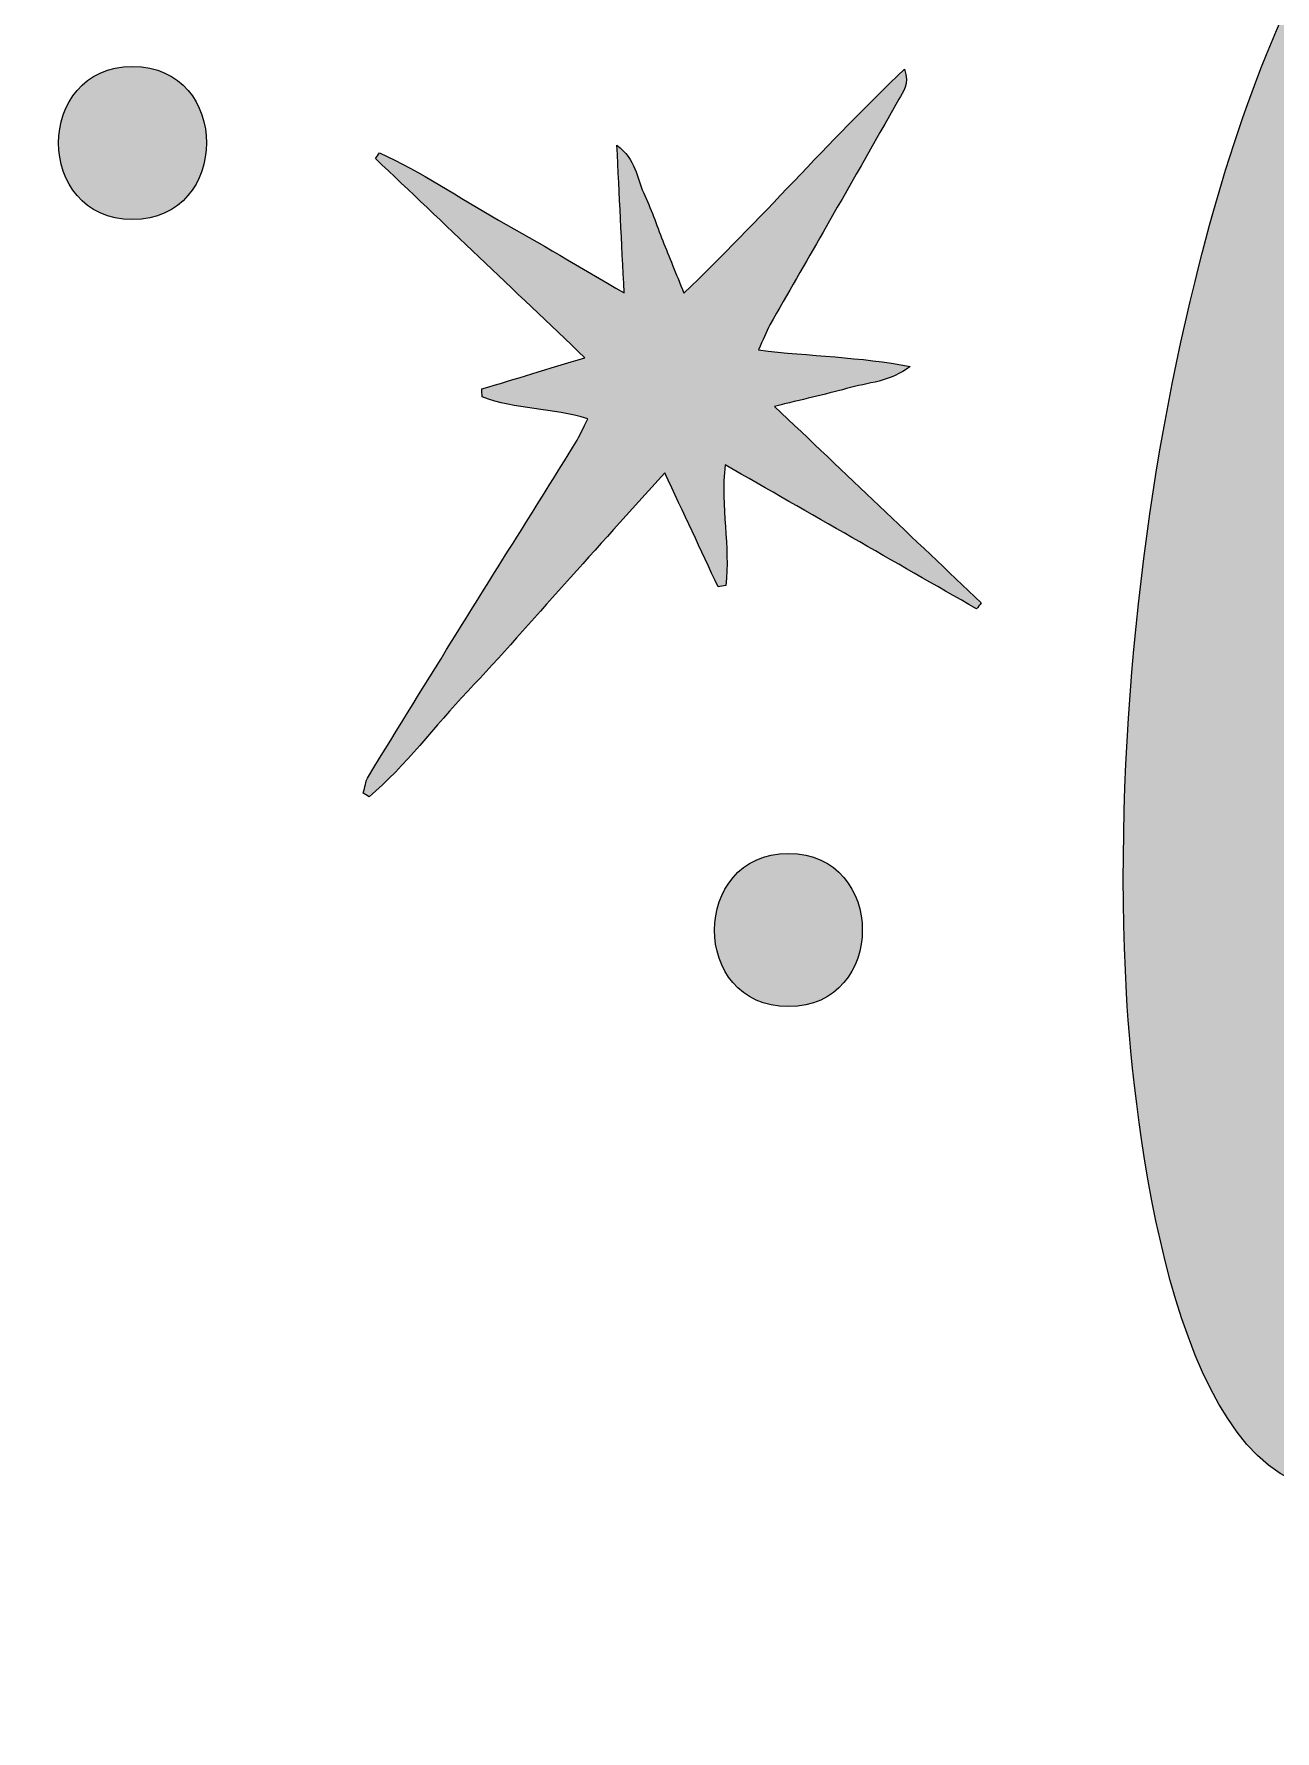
# Model space of a CAD drawing. Header units: inches. Extents: x 75 to 1005, y -1023 to -57.
# Drawn here: x 278.9 to 439, y -994.4 to -775.6 of the extents above; entities that cross this region are included whole.
import ezdxf

# ---------------------------------------------------------------- set-up
doc = ezdxf.new("R2010")
doc.units = ezdxf.units.IN
doc.header["$MEASUREMENT"] = 0
doc.layers.add('Layer 1', color=7, linetype='Continuous')

# ---------------------------------------------------------------- blocks, each defined once
blk = doc.blocks.new('block 2')
at = {"layer": 'Layer 1', "true_color": 0x71020c}
h = blk.add_hatch(color=16, dxfattribs=at)
h.dxf.hatch_style = 2
edge = h.paths.add_edge_path()
edge.add_spline(control_points=[(682.42, -879.24), (680.39, -878.56), (678.35, -879.92), (678.01, -881.95), (677.67, -883.31), (676.99, -885.35), (676.31, -887.39), (673.25, -896.9), (668.16, -909.81), (661.02, -919.67), (656.27, -926.46), (650.49, -931.9), (644.37, -932.92), (644.71, -932.24), (645.05, -931.22), (645.39, -930.54), (649.13, -917.63), (650.49, -899.96), (646.07, -887.05), (645.05, -885.01), (644.37, -882.97), (643.02, -881.27), (644.71, -868.36), (643.35, -857.15), (640.3, -847.98), (637.58, -840.16), (633.5, -833.71), (628.41, -829.29), (623.31, -824.88), (617.19, -821.82), (610.4, -821.14), (605.64, -820.8), (600.55, -821.14), (595.45, -822.84), (578.8, -828.61), (565.89, -848.32), (559.78, -871.42), (558.85, -874.54), (558.07, -877.72), (557.44, -880.94), (557.31, -881.17), (557.15, -881.36), (557.06, -881.62), (554.68, -892.83), (549.93, -907.77), (544.15, -923.41), (539.74, -934.95), (534.98, -945.83), (528.86, -956.7), (522.41, -968.59), (516.63, -976.74), (511.88, -981.16), (507.46, -984.9), (504.74, -985.24), (505.08, -979.46), (505.76, -971.99), (509.84, -955), (511.2, -950.24), (518.33, -922.73), (528.18, -891.81), (528.18, -865.99), (528.18, -846.96), (522.75, -823.86), (499.64, -823.18), (471.1, -822.5), (462.95, -876.18), (457.18, -916.27), (455.48, -927.48), (453.78, -937.33), (452.42, -944.47), (452.42, -944.47), (452.08, -943.79), (452.08, -943.79), (450.72, -907.44), (451.06, -873.46), (456.16, -836.77), (479.6, -817.74), (513.92, -782.75), (517.65, -750.47), (520.37, -725.67), (499.64, -718.87), (479.94, -728.05), (466.69, -734.16), (455.82, -745.37), (448.34, -757.27), (440.19, -770.18), (433.39, -787.84), (428.64, -807.55), (421.84, -834.73), (418.1, -868.36), (419.8, -899.28), (420.82, -916.27), (425.58, -959.76), (444.6, -963.16), (448.34, -963.84), (451.06, -963.16), (452.76, -961.46), (456.16, -958.4), (457.85, -952.96), (458.88, -948.88), (460.91, -940.73), (462.61, -929.86), (464.31, -917.63), (468.73, -888.41), (474.16, -852.06), (486.74, -837.45), (488.09, -835.75), (491.15, -832.35), (493.19, -833.03), (498.96, -835.07), (493.87, -865.65), (490.13, -900.64), (487.42, -923.41), (484.36, -947.19), (486.39, -969.95), (487.07, -979.8), (490.47, -988.98), (497.61, -991.69), (504.4, -994.41), (511.88, -991.35), (516.97, -986.6), (525.13, -978.78), (532.6, -965.53), (536, -959.08), (541.43, -949.56), (545.85, -939.71), (549.93, -929.18), (552.09, -923.6), (554.09, -918.03), (555.91, -912.6), (558.52, -940.53), (573.46, -963.52), (604.28, -964.52), (622.29, -965.19), (634.18, -954.66), (640.98, -940.73), (651.17, -941.07), (660, -933.94), (667.14, -923.74), (674.61, -913.21), (680.39, -899.62), (683.45, -889.77), (684.13, -887.39), (684.8, -885.35), (685.14, -883.65), (685.82, -881.62), (684.46, -879.58), (682.42, -879.24)], knot_values=[0, 0, 0, 0, 1, 1, 1, 2, 2, 2, 3, 3, 3, 4, 4, 4, 5, 5, 5, 6, 6, 6, 7, 7, 7, 8, 8, 8, 9, 9, 9, 10, 10, 10, 11, 11, 11, 12, 12, 12, 13, 13, 13, 14, 14, 14, 15, 15, 15, 16, 16, 16, 17, 17, 17, 18, 18, 18, 19, 19, 19, 20, 20, 20, 21, 21, 21, 22, 22, 22, 23, 23, 23, 24, 24, 24, 25, 25, 25, 26, 26, 26, 27, 27, 27, 28, 28, 28, 29, 29, 29, 30, 30, 30, 31, 31, 31, 32, 32, 32, 33, 33, 33, 34, 34, 34, 35, 35, 35, 36, 36, 36, 37, 37, 37, 38, 38, 38, 39, 39, 39, 40, 40, 40, 41, 41, 41, 42, 42, 42, 43, 43, 43, 44, 44, 44, 45, 45, 45, 46, 46, 46, 47, 47, 47, 48, 48, 48, 49, 49, 49, 49], degree=3, periodic=1)
edge = h.paths.add_edge_path()
edge.add_spline(control_points=[(495.91, -734.5), (506.1, -729.74), (511.2, -739.6), (510.18, -749.79), (509.5, -756.25), (506.78, -764.4), (502.02, -773.57), (494.21, -788.52), (479.94, -806.53), (457.85, -825.56), (462.27, -800.75), (475.18, -745.03), (495.91, -734.5)], knot_values=[0, 0, 0, 0, 1, 1, 1, 2, 2, 2, 3, 3, 3, 4, 4, 4, 4], degree=3, periodic=1)
edge = h.paths.add_edge_path()
edge.add_spline(control_points=[(610.74, -956.7), (607, -957.38), (603.6, -957.38), (600.21, -955.68), (571.33, -941.07), (588.31, -828.95), (611.76, -829.29), (615.84, -829.29), (620.93, -832.35), (623.65, -834.73), (627.73, -838.47), (631.12, -843.56), (633.16, -850.36), (635.54, -857.49), (636.56, -865.65), (636.22, -875.5), (634.86, -875.16), (633.5, -875.16), (631.8, -875.16), (627.39, -875.84), (623.65, -878.9), (621.27, -882.97), (618.55, -888.07), (617.53, -894.52), (617.19, -901.32), (617.19, -908.12), (617.87, -915.59), (620.25, -921.7), (622.63, -929.86), (627.39, -936.66), (633.5, -939.37), (628.74, -948.2), (621.27, -955), (610.74, -956.7)], knot_values=[0, 0, 0, 0, 1, 1, 1, 2, 2, 2, 3, 3, 3, 4, 4, 4, 5, 5, 5, 6, 6, 6, 7, 7, 7, 8, 8, 8, 9, 9, 9, 10, 10, 10, 11, 11, 11, 11], degree=3, periodic=1)
edge = h.paths.add_edge_path()
edge.add_spline(control_points=[(638.26, -928.5), (637.58, -929.86), (637.24, -931.22), (636.56, -932.58), (632.48, -930.88), (629.09, -925.78), (627.05, -919.33), (625.35, -913.89), (624.67, -907.77), (624.67, -901.66), (624.67, -895.88), (625.69, -890.45), (627.73, -886.71), (629.09, -884.33), (630.78, -882.97), (632.82, -882.63), (635.2, -882.29), (637.24, -885.01), (638.94, -889.77), (642.67, -900.98), (641.66, -916.95), (638.26, -928.5)], knot_values=[0, 0, 0, 0, 1, 1, 1, 2, 2, 2, 3, 3, 3, 4, 4, 4, 5, 5, 5, 6, 6, 6, 7, 7, 7, 7], degree=3, periodic=1)
h = blk.add_hatch(color=16, dxfattribs=at)
h.dxf.hatch_style = 2
edge = h.paths.add_edge_path()
edge.add_spline(control_points=[(291.66, -779.81), (278.97, -779.81), (278.95, -799.54), (291.66, -799.54), (304.36, -799.54), (304.38, -779.81), (291.66, -779.81)], knot_values=[0, 0, 0, 0, 1, 1, 1, 2, 2, 2, 2], degree=3, periodic=1)
h = blk.add_hatch(color=16, dxfattribs=at)
h.dxf.hatch_style = 2
edge = h.paths.add_edge_path()
edge.add_spline(control_points=[(383.7, -821.33), (386.45, -820.57), (389.43, -820.45), (391.91, -818.48), (385.5, -817.25), (379.02, -817.17), (372.34, -816.36), (372.94, -815.07), (373.32, -814.05), (373.84, -813.12), (376.1, -809.12), (378.4, -805.15), (380.68, -801.17), (383.94, -795.47), (387.23, -789.78), (390.44, -784.04), (390.97, -783.08), (391.91, -782.09), (391.17, -780.16), (381.26, -789.57), (372.6, -799.62), (362.75, -809.03), (361.68, -806.4), (360.84, -804.35), (360.02, -802.28), (359.19, -800.21), (358.49, -798.07), (357.54, -796.06), (356.64, -794.18), (356.58, -791.8), (354.11, -789.96), (354.43, -796.47), (354.71, -802.35), (355.04, -809), (349.26, -805.64), (344.1, -802.56), (338.86, -799.62), (333.73, -796.75), (328.88, -793.33), (323.49, -790.95), (323.32, -791.19), (323.16, -791.43), (322.99, -791.68), (331.84, -800.1), (340.69, -808.52), (349.98, -817.37), (345.22, -818.81), (340.95, -820.1), (336.68, -821.39), (336.7, -821.73), (336.72, -822.07), (336.73, -822.4), (341.01, -824.12), (345.83, -823.77), (350.35, -825.25), (349.77, -826.38), (349.34, -827.41), (348.76, -828.35), (343.72, -836.46), (338.65, -844.55), (333.6, -852.66), (329.74, -858.88), (325.89, -865.1), (322.07, -871.34), (321.69, -871.96), (321.62, -872.77), (321.4, -873.49), (321.65, -873.65), (321.9, -873.81), (322.15, -873.97), (326.9, -869.94), (330.59, -864.85), (334.87, -860.35), (339.14, -855.85), (343.2, -851.16), (347.35, -846.55), (351.55, -841.89), (355.74, -837.22), (360.27, -832.19), (362.71, -837.42), (364.93, -842.16), (367.15, -846.89), (367.47, -846.83), (367.8, -846.77), (368.13, -846.71), (368.77, -841.72), (367.4, -836.64), (368.06, -831.17), (379.1, -837.49), (389.78, -843.62), (400.47, -849.74), (400.67, -849.48), (400.87, -849.22), (401.07, -848.96), (392.35, -840.67), (383.62, -832.37), (374.43, -823.63), (377.98, -822.76), (380.86, -822.13), (383.7, -821.33)], knot_values=[0, 0, 0, 0, 1, 1, 1, 2, 2, 2, 3, 3, 3, 4, 4, 4, 5, 5, 5, 6, 6, 6, 7, 7, 7, 8, 8, 8, 9, 9, 9, 10, 10, 10, 11, 11, 11, 12, 12, 12, 13, 13, 13, 14, 14, 14, 15, 15, 15, 16, 16, 16, 17, 17, 17, 18, 18, 18, 19, 19, 19, 20, 20, 20, 21, 21, 21, 22, 22, 22, 23, 23, 23, 24, 24, 24, 25, 25, 25, 26, 26, 26, 27, 27, 27, 28, 28, 28, 29, 29, 29, 30, 30, 30, 31, 31, 31, 32, 32, 32, 33, 33, 33, 33], degree=3, periodic=1)
h = blk.add_hatch(color=16, dxfattribs=at)
h.dxf.hatch_style = 2
edge = h.paths.add_edge_path()
edge.add_spline(control_points=[(376.22, -881.28), (363.52, -881.28), (363.5, -901.01), (376.22, -901.01), (388.91, -901.01), (388.93, -881.28), (376.22, -881.28)], knot_values=[0, 0, 0, 0, 1, 1, 1, 2, 2, 2, 2], degree=3, periodic=1)
at = {"layer": 'Layer 1', "lineweight": 0}
for points, knots in [([(682.42, -879.24), (680.39, -878.56), (678.35, -879.92), (678.01, -881.95), (677.67, -883.31), (676.99, -885.35), (676.31, -887.39), (673.25, -896.9), (668.16, -909.81), (661.02, -919.67), (656.27, -926.46), (650.49, -931.9), (644.37, -932.92), (644.71, -932.24), (645.05, -931.22), (645.39, -930.54), (649.13, -917.63), (650.49, -899.96), (646.07, -887.05), (645.05, -885.01), (644.37, -882.97), (643.02, -881.27), (644.71, -868.36), (643.35, -857.15), (640.3, -847.98), (637.58, -840.16), (633.5, -833.71), (628.41, -829.29), (623.31, -824.88), (617.19, -821.82), (610.4, -821.14), (605.64, -820.8), (600.55, -821.14), (595.45, -822.84), (578.8, -828.61), (565.89, -848.32), (559.78, -871.42), (558.85, -874.54), (558.07, -877.72), (557.44, -880.94), (557.31, -881.17), (557.15, -881.36), (557.06, -881.62), (554.68, -892.83), (549.93, -907.77), (544.15, -923.41), (539.74, -934.95), (534.98, -945.83), (528.86, -956.7), (522.41, -968.59), (516.63, -976.74), (511.88, -981.16), (507.46, -984.9), (504.74, -985.24), (505.08, -979.46), (505.76, -971.99), (509.84, -955), (511.2, -950.24), (518.33, -922.73), (528.18, -891.81), (528.18, -865.99), (528.18, -846.96), (522.75, -823.86), (499.64, -823.18), (471.1, -822.5), (462.95, -876.18), (457.18, -916.27), (455.48, -927.48), (453.78, -937.33), (452.42, -944.47), (452.42, -944.47), (452.08, -943.79), (452.08, -943.79), (450.72, -907.44), (451.06, -873.46), (456.16, -836.77), (479.6, -817.74), (513.92, -782.75), (517.65, -750.47), (520.37, -725.67), (499.64, -718.87), (479.94, -728.05), (466.69, -734.16), (455.82, -745.37), (448.34, -757.27), (440.19, -770.18), (433.39, -787.84), (428.64, -807.55), (421.84, -834.73), (418.1, -868.36), (419.8, -899.28), (420.82, -916.27), (425.58, -959.76), (444.6, -963.16), (448.34, -963.84), (451.06, -963.16), (452.76, -961.46), (456.16, -958.4), (457.85, -952.96), (458.88, -948.88), (460.91, -940.73), (462.61, -929.86), (464.31, -917.63), (468.73, -888.41), (474.16, -852.06), (486.74, -837.45), (488.09, -835.75), (491.15, -832.35), (493.19, -833.03), (498.96, -835.07), (493.87, -865.65), (490.13, -900.64), (487.42, -923.41), (484.36, -947.19), (486.39, -969.95), (487.07, -979.8), (490.47, -988.98), (497.61, -991.69), (504.4, -994.41), (511.88, -991.35), (516.97, -986.6), (525.13, -978.78), (532.6, -965.53), (536, -959.08), (541.43, -949.56), (545.85, -939.71), (549.93, -929.18), (552.09, -923.6), (554.09, -918.03), (555.91, -912.6), (558.52, -940.53), (573.46, -963.52), (604.28, -964.52), (622.29, -965.19), (634.18, -954.66), (640.98, -940.73), (651.17, -941.07), (660, -933.94), (667.14, -923.74), (674.61, -913.21), (680.39, -899.62), (683.45, -889.77), (684.13, -887.39), (684.8, -885.35), (685.14, -883.65), (685.82, -881.62), (684.46, -879.58), (682.42, -879.24)], [0, 0, 0, 0, 1, 1, 1, 2, 2, 2, 3, 3, 3, 4, 4, 4, 5, 5, 5, 6, 6, 6, 7, 7, 7, 8, 8, 8, 9, 9, 9, 10, 10, 10, 11, 11, 11, 12, 12, 12, 13, 13, 13, 14, 14, 14, 15, 15, 15, 16, 16, 16, 17, 17, 17, 18, 18, 18, 19, 19, 19, 20, 20, 20, 21, 21, 21, 22, 22, 22, 23, 23, 23, 24, 24, 24, 25, 25, 25, 26, 26, 26, 27, 27, 27, 28, 28, 28, 29, 29, 29, 30, 30, 30, 31, 31, 31, 32, 32, 32, 33, 33, 33, 34, 34, 34, 35, 35, 35, 36, 36, 36, 37, 37, 37, 38, 38, 38, 39, 39, 39, 40, 40, 40, 41, 41, 41, 42, 42, 42, 43, 43, 43, 44, 44, 44, 45, 45, 45, 46, 46, 46, 47, 47, 47, 48, 48, 48, 49, 49, 49, 49]), ([(291.66, -779.81), (278.97, -779.81), (278.95, -799.54), (291.66, -799.54), (304.36, -799.54), (304.38, -779.81), (291.66, -779.81)], [0, 0, 0, 0, 1, 1, 1, 2, 2, 2, 2]), ([(383.7, -821.33), (386.45, -820.57), (389.43, -820.45), (391.91, -818.48), (385.5, -817.25), (379.02, -817.17), (372.34, -816.36), (372.94, -815.07), (373.32, -814.05), (373.84, -813.12), (376.1, -809.12), (378.4, -805.15), (380.68, -801.17), (383.94, -795.47), (387.23, -789.78), (390.44, -784.04), (390.97, -783.08), (391.91, -782.09), (391.17, -780.16), (381.26, -789.57), (372.6, -799.62), (362.75, -809.03), (361.68, -806.4), (360.84, -804.35), (360.02, -802.28), (359.19, -800.21), (358.49, -798.07), (357.54, -796.06), (356.64, -794.18), (356.58, -791.8), (354.11, -789.96), (354.43, -796.47), (354.71, -802.35), (355.04, -809), (349.26, -805.64), (344.1, -802.56), (338.86, -799.62), (333.73, -796.75), (328.88, -793.33), (323.49, -790.95), (323.32, -791.19), (323.16, -791.43), (322.99, -791.68), (331.84, -800.1), (340.69, -808.52), (349.98, -817.37), (345.22, -818.81), (340.95, -820.1), (336.68, -821.39), (336.7, -821.73), (336.72, -822.07), (336.73, -822.4), (341.01, -824.12), (345.83, -823.77), (350.35, -825.25), (349.77, -826.38), (349.34, -827.41), (348.76, -828.35), (343.72, -836.46), (338.65, -844.55), (333.6, -852.66), (329.74, -858.88), (325.89, -865.1), (322.07, -871.34), (321.69, -871.96), (321.62, -872.77), (321.4, -873.49), (321.65, -873.65), (321.9, -873.81), (322.15, -873.97), (326.9, -869.94), (330.59, -864.85), (334.87, -860.35), (339.14, -855.85), (343.2, -851.16), (347.35, -846.55), (351.55, -841.89), (355.74, -837.22), (360.27, -832.19), (362.71, -837.42), (364.93, -842.16), (367.15, -846.89), (367.47, -846.83), (367.8, -846.77), (368.13, -846.71), (368.77, -841.72), (367.4, -836.64), (368.06, -831.17), (379.1, -837.49), (389.78, -843.62), (400.47, -849.74), (400.67, -849.48), (400.87, -849.22), (401.07, -848.96), (392.35, -840.67), (383.62, -832.37), (374.43, -823.63), (377.98, -822.76), (380.86, -822.13), (383.7, -821.33)], [0, 0, 0, 0, 1, 1, 1, 2, 2, 2, 3, 3, 3, 4, 4, 4, 5, 5, 5, 6, 6, 6, 7, 7, 7, 8, 8, 8, 9, 9, 9, 10, 10, 10, 11, 11, 11, 12, 12, 12, 13, 13, 13, 14, 14, 14, 15, 15, 15, 16, 16, 16, 17, 17, 17, 18, 18, 18, 19, 19, 19, 20, 20, 20, 21, 21, 21, 22, 22, 22, 23, 23, 23, 24, 24, 24, 25, 25, 25, 26, 26, 26, 27, 27, 27, 28, 28, 28, 29, 29, 29, 30, 30, 30, 31, 31, 31, 32, 32, 32, 33, 33, 33, 33]), ([(376.22, -881.28), (363.52, -881.28), (363.5, -901.01), (376.22, -901.01), (388.91, -901.01), (388.93, -881.28), (376.22, -881.28)], [0, 0, 0, 0, 1, 1, 1, 2, 2, 2, 2])]:
    blk.add_open_spline(points, degree=3, knots=knots, dxfattribs=at)

msp = doc.modelspace()

# ---------------------------------------------------------------- block references
at = {"layer": 'Layer 1'}
msp.add_blockref('block 2', (0, 0), dxfattribs=at)

doc.saveas('drawing.dxf')
